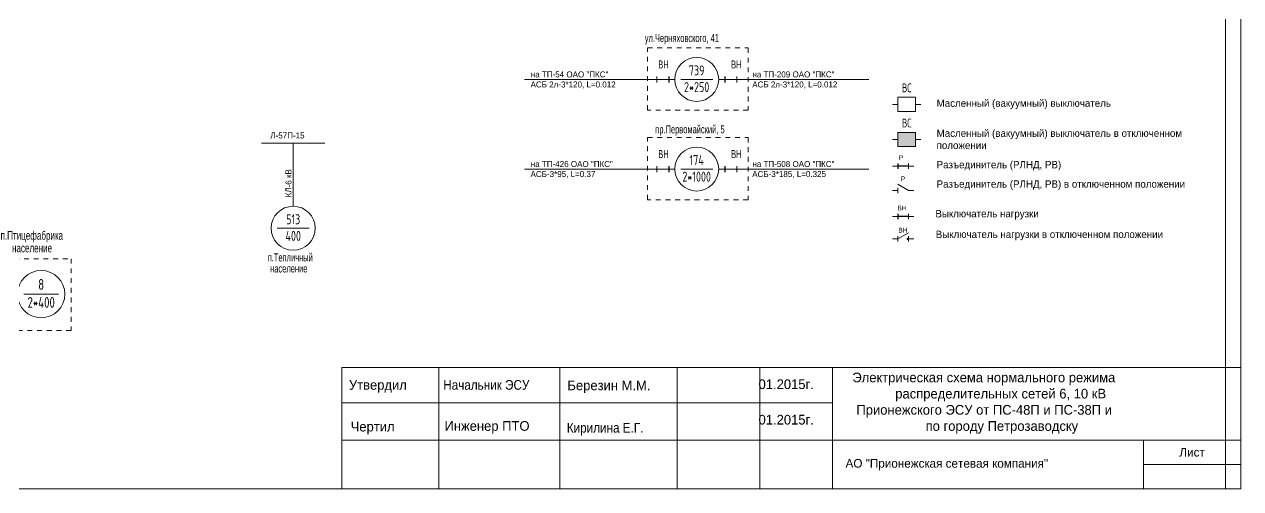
# Model space of a CAD drawing. Header units: millimetres. Extents: x 11 to 409, y 3 to 285.
# Drawn here: x 158.7 to 409, y 2.6 to 98.3 of the extents above; entities that cross this region are included whole.
import ezdxf
from ezdxf.enums import TextEntityAlignment as Align

# ---------------------------------------------------------------- set-up
doc = ezdxf.new("R2010")
doc.units = ezdxf.units.MM
doc.linetypes.add('JIS_02_1.0', pattern=[2, 1, -1])
for name, color, linetype, lineweight in [('10_КВ', 250, 'Continuous', 18), ('АТРИБУТЫ', 7, 'Continuous', 13), ('РАЗЪЕД_РУБИЛЬН', 150, 'Continuous', 13), ('ТЕКСТ', 7, 'Continuous', 13)]:
    doc.layers.add(name, color=color, linetype=linetype, lineweight=lineweight)
doc.layers.add('Слой1', color=7, linetype='Continuous', lineweight=13, plot=False)
doc.layers.add('СХ_ОПЕРАТИВНАЯ', color=10, linetype='Continuous')
doc.layers.add('ШУНТ_РАЗЪЕД', color=161, linetype='Continuous')
doc.styles.add('ATTRIB', font='txt.shx', dxfattribs={"width": 0.7, "height": 5})
doc.styles.add('ТЕКСТ_МОДЕЛИ', font='txt.shx', dxfattribs={"width": 0.7, "height": 5})

# ---------------------------------------------------------------- blocks, each defined once
blk = doc.blocks.new('ТРАНСФ_ПОДСТ')
at = {"color": 7}
blk.add_line((-8, -11), (8, -11), dxfattribs=at)
at = {"color": 0}
blk.add_circle((0, -11), 11, dxfattribs=at)
at = {"layer": 'АТРИБУТЫ', "style": 'ATTRIB', "width": 0.7, "flags": 4}
for tag, p in [('OBOZN', (0, -9)), ('MOCHNOCT', (0, -17.33))]:
    blk.add_attdef(tag, text='', height=5, dxfattribs=at).set_placement(p, align=Align.CENTER)
at = {"layer": 'АТРИБУТЫ', "style": 'ТЕКСТ_МОДЕЛИ', "width": 0.7}
blk.add_attdef('MESTO_1', text='', height=5, dxfattribs=at).set_placement((14, -11), align=Align.BOTTOM_LEFT)
blk.add_attdef('MESTO_2', text='', height=5, dxfattribs=at).set_placement((14, -12), align=Align.TOP_LEFT)
blk = doc.blocks.new('ВЫКЛ_НАГРУЗКИ')
at = {"color": 0, "linetype": 'ByBlock'}
for p, q in [((0, 0), (0, -3)), ((0, -9), (0, -12))]:
    blk.add_line(p, q, dxfattribs=at)
at = {"layer": 'РАЗЪЕД_РУБИЛЬН', "color": 0, "linetype": 'ByBlock'}
blk.add_line((-1.5, -3), (1.5, -3), dxfattribs=at)
at = {"layer": 'СХ_ОПЕРАТИВНАЯ', "color": 0, "linetype": 'ByBlock'}
blk.add_line((-1.5, -9), (1.5, -9), dxfattribs=at)
at = {"layer": 'РАЗЪЕД_РУБИЛЬН', "color": 7, "style": 'ATTRIB', "width": 0.7}
blk.add_attdef('ДИСП_НОМ', text='', height=5, dxfattribs=at).set_placement((-4.75, -6), align=Align.MIDDLE_RIGHT)
at = {"layer": 'РАЗЪЕД_РУБИЛЬН', "color": 7, "style": 'ATTRIB', "width": 0.7, "flags": 1}
blk.add_attdef('КОД', text='', height=5, dxfattribs=at).set_placement((-4.75, -12), align=Align.MIDDLE_RIGHT)
blk = doc.blocks.new('ВЫКЛЮЧАТЕЛЬ')
at = {"color": 0, "linetype": 'ByBlock'}
for p, q in [((0, 0), (0, -3)), ((0, -13), (0, -16))]:
    blk.add_line(p, q, dxfattribs=at)
blk.add_lwpolyline([(-4, -3), (4, -3), (4, -13), (-4, -13)], close=True, dxfattribs=at)
at = {"layer": 'АТРИБУТЫ', "style": 'ATTRIB', "width": 0.7}
blk.add_attdef('ДИСП_НОМ', text='', height=5, dxfattribs=at).set_placement((-6, -8), align=Align.MIDDLE_RIGHT)
at = {"layer": 'АТРИБУТЫ', "style": 'ATTRIB', "width": 0.7, "flags": 1}
blk.add_attdef('КОД', text='', height=5, dxfattribs=at).set_placement((-6, -14), align=Align.MIDDLE_RIGHT)
blk = doc.blocks.new('РАЗЪЕДИНИТЕЛЬ')
at = {"color": 0, "linetype": 'ByBlock'}
for p, q in [((0, 0), (0, -3)), ((0, -9), (0, -12))]:
    blk.add_line(p, q, dxfattribs=at)
at = {"layer": 'РАЗЪЕД_РУБИЛЬН', "color": 0, "linetype": 'ByBlock'}
blk.add_line((-1.5, -3), (1.5, -3), dxfattribs=at)
at = {"layer": 'СХ_ОПЕРАТИВНАЯ', "color": 0, "linetype": 'ByBlock'}
blk.add_line((-1.5, -9), (1.5, -9), dxfattribs=at)
at = {"layer": 'ШУНТ_РАЗЪЕД', "color": 0}
blk.add_line((0, -3), (0, -9), dxfattribs=at)
at = {"layer": 'РАЗЪЕД_РУБИЛЬН', "color": 7, "style": 'ATTRIB', "width": 0.7}
blk.add_attdef('ДИСП_НОМ', text='', height=5, dxfattribs=at).set_placement((-4.75, -6), align=Align.MIDDLE_RIGHT)
at = {"layer": 'РАЗЪЕД_РУБИЛЬН', "color": 7, "style": 'ATTRIB', "width": 0.7, "flags": 1}
blk.add_attdef('КОД', text='', height=5, dxfattribs=at).set_placement((-4.75, -12), align=Align.MIDDLE_RIGHT)

msp = doc.modelspace()

# ---------------------------------------------------------------- hatches: boundary and pattern name
at = {"layer": '10_КВ'}
msp.add_hatch(color=7, dxfattribs=at).paths.add_polyline_path([(338.47, 76.01), (338.47, 73.1), (342.11, 73.1), (342.11, 76.01)])

# ---------------------------------------------------------------- linework, layer by layer
for p, q in [((261.58, 86.94), (287.58, 86.94)), ((288.81, 86.94), (291.28, 86.94)), ((302.81, 86.94), (305.28, 86.94)), ((306.52, 86.94), (332.51, 86.94)), ((214, 73.81), (207.5, 73.81)), ((214, 60.81), (214, 73.81)), ((214, 73.81), (220.5, 73.81)), ((261.58, 68.48), (287.58, 68.48)), ((288.81, 68.48), (291.28, 68.48)), ((302.81, 68.48), (305.28, 68.48)), ((306.52, 68.48), (332.51, 68.48))]:
    msp.add_line(p, q, dxfattribs=at)
at = {"layer": '10_КВ', "color": 7}
for p, q in [((340.65, 64.07), (338.48, 65.38)), ((337.37, 64.07), (338.47, 64.07)), ((338.47, 64.07), (338.47, 64.62)), ((338.47, 64.07), (338.47, 63.52)), ((340.65, 64.07), (341.75, 64.07)), ((338.47, 54.08), (340.67, 55.32)), ((337.37, 54.08), (338.47, 54.08)), ((338.47, 53.54), (338.47, 54.63)), ((340.65, 53.54), (340.65, 54.63)), ((341.75, 54.08), (340.65, 54.08)), ((409.03, 27.61), (224.03, 27.61)), ((224.03, 27.61), (224.03, 2.61)), ((243.98, 27.61), (243.98, 2.61)), ((268.86, 27.61), (268.86, 2.61)), ((293.03, 27.61), (293.03, 2.61)), ((310.03, 27.61), (310.03, 2.61)), ((325.03, 27.61), (325.03, 2.61)), ((325.03, 20.3), (224.03, 20.3)), ((409.03, 12.61), (224.03, 12.61)), ((389.03, 2.61), (389.03, 12.61)), ((389.03, 7.61), (409.03, 7.61))]:
    msp.add_line(p, q, dxfattribs=at)
at = {"layer": '10_КВ', "linetype": 'Continuous'}
msp.add_lwpolyline([(11.38, 2.61), (409.03, 2.61), (409.03, 285.47), (11.38, 285.47)], close=True, dxfattribs=at)
at = {"layer": '10_КВ', "color": 7}
msp.add_circle((340.5, 54.08), 0.154, dxfattribs=at)
at = {"layer": 'Слой1', "color": 3}
msp.add_line((405.9, 285.47), (405.9, 2.61), dxfattribs=at)
msp.add_lwpolyline([(405.9, 2.61), (405.9, 285.47)], dxfattribs=at)
at = {"layer": 'ТЕКСТ', "linetype": 'JIS_02_1.0'}
for points in [[(307.63, 80.62), (286.95, 80.62), (286.95, 93.42), (307.63, 93.42)], [(307.63, 62.16), (286.95, 62.16), (286.95, 74.96), (307.63, 74.96)], [(148.59, 50), (168.28, 50), (168.28, 35.23), (148.59, 35.23)]]:
    msp.add_lwpolyline(points, close=True, dxfattribs=at)

# ---------------------------------------------------------------- block references
at = {"layer": '10_КВ'}
ref = msp.add_blockref('ТРАНСФ_ПОДСТ', (297.05, 91.47), dxfattribs=dict(at, xscale=0.4117751415376097, yscale=0.4117751415376097, zscale=0.4117751415376097))
ref.add_attrib('MESTO_2', 'ул.Черняховского, 41', dxfattribs={"layer": 'АТРИБУТЫ', "height": 1.6471, "width": 0.7}).set_placement((286.37, 96.29), align=Align.TOP_LEFT)
ref.add_attrib('OBOZN', '739', dxfattribs={"layer": 'АТРИБУТЫ', "height": 2.059, "style": 'ATTRIB', "width": 0.7, "flags": 4}).set_placement((297.05, 87.76), align=Align.CENTER)
ref.add_attrib('MOCHNOCT', '2*250', dxfattribs={"layer": 'АТРИБУТЫ', "height": 2.059, "style": 'ATTRIB', "width": 0.7, "flags": 4}).set_placement((297.05, 84.33), align=Align.CENTER)
ref = msp.add_blockref('ВЫКЛ_НАГРУЗКИ', (287.58, 86.94), dxfattribs=dict(at, xscale=-0.4117751415375397, yscale=0.4117751415375397, zscale=0.4117751415375375, rotation=90))
ref.add_attrib('ДИСП_НОМ', 'ВН', dxfattribs={"layer": 'РАЗЪЕД_РУБИЛЬН', "color": 7, "height": 1.647, "width": 0.7}).set_placement((291.28, 90.02), align=Align.MIDDLE_RIGHT)
ref = msp.add_blockref('ВЫКЛ_НАГРУЗКИ', (306.52, 86.94), dxfattribs=dict(at, xscale=0.4117751415375397, yscale=0.4117751415375397, zscale=0.4117751415375397, rotation=270))
ref.add_attrib('ДИСП_НОМ', 'ВН', dxfattribs={"layer": 'РАЗЪЕД_РУБИЛЬН', "color": 7, "height": 1.647, "width": 0.7}).set_placement((305.21, 90.02), align=Align.MIDDLE)
at = {"layer": '10_КВ', "color": 7}
ref = msp.add_blockref('ВЫКЛЮЧАТЕЛЬ', (343.2, 81.8), dxfattribs=dict(at, xscale=-0.3645000000001346, yscale=0.3645000000001346, zscale=0.3645, rotation=270))
ref.add_attrib('ДИСП_НОМ', 'ВС', dxfattribs={"layer": 'АТРИБУТЫ', "height": 1.823, "style": 'ATTRIB', "width": 0.7}).set_placement((341.3, 85.2), align=Align.MIDDLE_RIGHT)
ref = msp.add_blockref('ВЫКЛЮЧАТЕЛЬ', (343.2, 74.55), dxfattribs=dict(at, xscale=-0.3645000000001346, yscale=0.3645000000001346, zscale=0.3645, rotation=270))
ref.add_attrib('ДИСП_НОМ', 'ВС', dxfattribs={"layer": 'АТРИБУТЫ', "height": 1.823, "style": 'ATTRIB', "width": 0.7}).set_placement((341.3, 77.95), align=Align.MIDDLE_RIGHT)
at = {"layer": '10_КВ'}
ref = msp.add_blockref('ТРАНСФ_ПОДСТ', (297.05, 73.01), dxfattribs=dict(at, xscale=0.4117751415376097, yscale=0.4117751415376097, zscale=0.4117751415376097))
ref.add_attrib('MESTO_2', 'пр.Первомайский, 5', dxfattribs={"layer": 'АТРИБУТЫ', "height": 1.6471, "width": 0.7}).set_placement((288.53, 77.48), align=Align.TOP_LEFT)
ref.add_attrib('OBOZN', '174', dxfattribs={"layer": 'АТРИБУТЫ', "height": 2.059, "style": 'ATTRIB', "width": 0.7, "flags": 4}).set_placement((297.05, 69.3), align=Align.CENTER)
ref.add_attrib('MOCHNOCT', '2*1000', dxfattribs={"layer": 'АТРИБУТЫ', "height": 2.059, "style": 'ATTRIB', "width": 0.7, "flags": 4}).set_placement((297.05, 65.87), align=Align.CENTER)
ref = msp.add_blockref('ВЫКЛ_НАГРУЗКИ', (287.58, 68.48), dxfattribs=dict(at, xscale=-0.4117751415375397, yscale=0.4117751415375397, zscale=0.4117751415375375, rotation=90))
ref.add_attrib('ДИСП_НОМ', 'ВН', dxfattribs={"layer": 'РАЗЪЕД_РУБИЛЬН', "color": 7, "height": 1.647, "width": 0.7}).set_placement((291.28, 71.56), align=Align.MIDDLE_RIGHT)
ref = msp.add_blockref('ВЫКЛ_НАГРУЗКИ', (306.52, 68.48), dxfattribs=dict(at, xscale=0.4117751415375397, yscale=0.4117751415375397, zscale=0.4117751415375397, rotation=270))
ref.add_attrib('ДИСП_НОМ', 'ВН', dxfattribs={"layer": 'РАЗЪЕД_РУБИЛЬН', "color": 7, "height": 1.647, "width": 0.7}).set_placement((305.21, 71.56), align=Align.MIDDLE)
at = {"layer": '10_КВ', "color": 7}
ref = msp.add_blockref('РАЗЪЕДИНИТЕЛЬ', (341.75, 69.1), dxfattribs=dict(at, xscale=0.3645000000001346, yscale=0.3645000000001346, zscale=0.3645000000001346, rotation=270))
ref.add_attrib('ДИСП_НОМ', 'Р', dxfattribs={"layer": 'РАЗЪЕД_РУБИЛЬН', "color": 7, "height": 1}).set_placement((339.56, 70.83), align=Align.MIDDLE_RIGHT)
at = {"layer": '10_КВ'}
ref = msp.add_blockref('ТРАНСФ_ПОДСТ', (214, 60.81), dxfattribs=dict(at, xscale=0.4117751415376097, yscale=0.4117751415376097, zscale=0.4117751415376097))
ref.add_attrib('MESTO_1', 'п.Тепличный', dxfattribs={"layer": 'АТРИБУТЫ', "height": 1.6471, "width": 0.7}).set_placement((208.75, 48.95), align=Align.BOTTOM_LEFT)
ref.add_attrib('MESTO_2', 'население', dxfattribs={"layer": 'АТРИБУТЫ', "height": 1.647, "width": 0.7}).set_placement((209.25, 48.81), align=Align.TOP_LEFT)
ref.add_attrib('OBOZN', '513', dxfattribs={"layer": 'АТРИБУТЫ', "height": 2.059, "style": 'ATTRIB', "width": 0.7, "flags": 4}).set_placement((214, 57.1), align=Align.CENTER)
ref.add_attrib('MOCHNOCT', '400', dxfattribs={"layer": 'АТРИБУТЫ', "height": 2.059, "style": 'ATTRIB', "width": 0.7, "flags": 4}).set_placement((214, 53.67), align=Align.CENTER)
at = {"layer": '10_КВ', "color": 7}
ref = msp.add_blockref('РАЗЪЕДИНИТЕЛЬ', (341.75, 58.72), dxfattribs=dict(at, xscale=0.3645000000001346, yscale=0.3645000000001346, zscale=0.3645000000001346, rotation=270))
ref.add_attrib('ДИСП_НОМ', 'ВН', dxfattribs={"layer": 'РАЗЪЕД_РУБИЛЬН', "color": 7, "height": 1}).set_placement((340.28, 60.45), align=Align.MIDDLE_RIGHT)
at = {"layer": '10_КВ'}
ref = msp.add_blockref('ТРАНСФ_ПОДСТ', (162.12, 47.57), dxfattribs=dict(at, xscale=0.4431120238653354, yscale=0.4431120238653354, zscale=0.4431120238653354))
ref.add_attrib('MESTO_1', 'п.Птицефабрика', dxfattribs={"layer": 'АТРИБУТЫ', "height": 1.7724, "width": 0.7}).set_placement((153.76, 53.38), align=Align.BOTTOM_LEFT)
ref.add_attrib('MESTO_2', 'население', dxfattribs={"layer": 'АТРИБУТЫ', "height": 1.772, "width": 0.7}).set_placement((156.11, 53.08), align=Align.TOP_LEFT)
ref.add_attrib('OBOZN', '8', dxfattribs={"layer": 'АТРИБУТЫ', "height": 2.22, "style": 'ATTRIB', "width": 0.7, "flags": 4}).set_placement((162.12, 43.59), align=Align.CENTER)
ref.add_attrib('MOCHNOCT', '2*400', dxfattribs={"layer": 'АТРИБУТЫ', "height": 2.216, "style": 'ATTRIB', "width": 0.7, "flags": 4}).set_placement((162.12, 39.89), align=Align.CENTER)

# ---------------------------------------------------------------- texts
at = {"layer": '10_КВ', "color": 7}
for s, insert, char_height, width, attachment_point in [('Масленный (вакуумный) выключатель', (346.44, 82.8), 1.5, 55.4937, 1), ('Масленный (вакуумный) выключатель в отключенном положении', (346.44, 76.61), 1.5, 55.4937, 1), ('Разъединитель (РЛНД, РВ)', (346.44, 70.13), 1.5, 55.4937, 1), ('Разъединитель (РЛНД, РВ) в отключенном положении', (346.44, 66.14), 1.5, 55.4937, 1), ('Выключатель нагрузки', (346.19, 60.03), 1.5, 55.4937, 1), ('ВН', (338.55, 56.39), 1, 55.4937, 1), ('Выключатель нагрузки в отключенном положении', (346.27, 55.77), 1.5, 55.4937, 1), (' 01.2015г.', (309.05, 25.14), 2, 23.9771, 1), ('\\pi9.1668;Электрическая схема нормального режима \\P\\pi18;распределительных сетей 6, 10 кВ\\P\\pi10;Прионежского ЭСУ от ПС-48П и ПС-38П и\\P\\pi23.5; по городу Петрозаводску', (319.93, 26.53), 2, 84, 1), ('Утвердил', (225.46, 25), 2, 17, 1), ('{\\W0.9;Начальник ЭСУ}', (244.89, 25), 2, 28.2382, 1), ('Березин М.М.', (270.44, 24.9), 2, 24.7074, 1), (' 01.2015г.', (309.05, 17.83), 2, 23.9771, 1), ('Чертил', (225.83, 16.4), 2, 17, 1), ('Инженер ПТО', (245.14, 16.54), 2, 23.9771, 1), ('{\\W0.9;Кирилина Е.Г.}', (270.32, 16.17), 2, 24.7074, 1), ('Лист', (399.03, 10.11), 1.8, 20, 5), ('АО "Прионежская сетевая компания"', (327.7, 8.74), 1.8, 74.3787, 1)]:
    msp.add_mtext(s, dxfattribs=dict(at, insert=insert, char_height=char_height, width=width, attachment_point=attachment_point))
at = {"layer": 'ТЕКСТ', "attachment_point": 1}
for s, insert, char_height, width in [('на ТП-54 ОАО "ПКС"', (262.9, 88.59), 1.2353, 22.916), ('на ТП-209 ОАО "ПКС"', (308.52, 88.59), 1.2353, 22.916), ('АСБ 2л-3*120, L=0.012', (262.86, 86.52), 1.2353, 23.0673), ('АСБ 2л-3*120, L=0.012', (308.49, 86.52), 1.2353, 23.0673), ('Л-57П-15', (209.29, 76.01), 1.235, 22.916), ('на ТП-426 ОАО "ПКС"', (262.9, 70.13), 1.2353, 22.916), ('на ТП-508 ОАО "ПКС"', (308.52, 70.13), 1.2353, 22.916), ('АСБ-3*95, L=0.37', (262.86, 68.06), 1.2353, 23.0673), ('АСБ-3*185, L=0.325', (308.49, 68.06), 1.2353, 23.0673)]:
    msp.add_mtext(s, dxfattribs=dict(at, insert=insert, char_height=char_height, width=width))
at = {"layer": 'ТЕКСТ', "insert": (212.41, 62.65), "char_height": 1.235, "width": 20.041, "attachment_point": 1, "rotation": 90}
msp.add_mtext('КЛ-6 кВ', dxfattribs=at)
at = {"layer": 'ТЕКСТ', "color": 7, "insert": (339.06, 66.96), "char_height": 1, "width": 4.6504, "attachment_point": 1}
msp.add_mtext('Р', dxfattribs=at)

doc.saveas('drawing.dxf')
